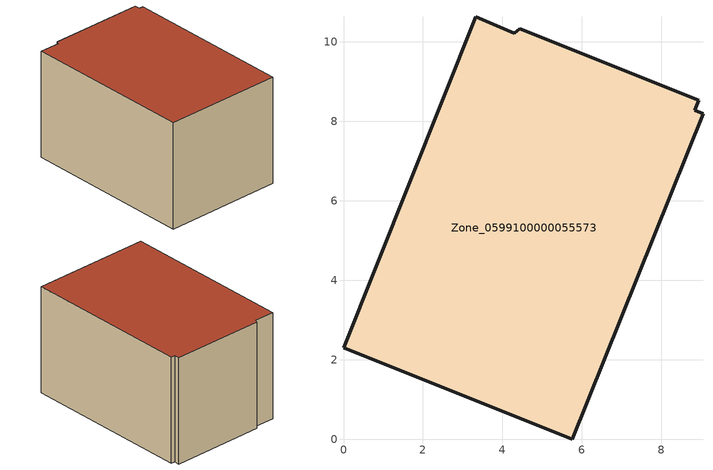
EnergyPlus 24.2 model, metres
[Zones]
Zone_0599100000055573
 floor ground (C_G): 9.05,8.2 5.76,0 0,2.31 3.33,10.64 4.3,10.22 4.43,10.34 8.95,8.53 8.85,8.28 z0
 wall outside (C_F): 5.76,0 9.05,8.2 8.85,8.28 8.95,8.53 4.43,10.34 4.3,10.22 3.33,10.64 0,2.31 5.76,0 z0:5.61
 roof outside (C_R): 8.95,8.53 4.43,10.34 4.3,10.22 3.33,10.64 0,2.31 5.76,0 9.05,8.2 8.85,8.28 z5.61
[BUILDING]
Pand.0599100000055573: North Axis=0; Terrain=City; Loads Convergence Tolerance Value=0.04; Temperature Convergence Tolerance Value=0.4; Solar Distribution=FullExterior; Maximum Number of Warmup Days=25; Minimum Number of Warmup Days=1
[Site:Location]
Rotterdam.The.Hague.AP_ZH_NLD Design_Conditions: Latitude=51.96; Longitude=4.45; Time Zone=1; Elevation=-4.5
[SITE:GROUNDTEMPERATURE:BUILDINGSURFACE]
18, 18, 18, 18, 18, 18, 18, 18, 18, 18, 18, 18
[MATERIAL] Thermal Absorptance=0.9; Solar Absorptance=0.7; Visible Absorptance=0.7
Name | Roughness | Thickness | Conductivity | Density | Specific Heat
G.TC.1975-1991 | MediumSmooth | 0.15 | 0.288461 | 540 | 1210
F.TC.1975-1991 | Rough | 0.3 | 0.230769 | 1920 | 840
R.TC.1975-1991 | MediumRough | 0.2 | 0.153846 | 1500 | 1000
[CONSTRUCTION]
C_G: G.TC.1975-1991
C_F: F.TC.1975-1991
C_R: R.TC.1975-1991
[ZONE]
Zone_0599100000055573: Type=1; Multiplier=1; Ceiling Height=Autocalculate; Volume=Autocalculate; Floor Area=autocalculate; Part of Total Floor Area=Yes
[ZONEINFILTRATION:DESIGNFLOWRATE]
Infil_Zone_0599100000055573: Zone or ZoneList or Space or SpaceList=Zone_0599100000055573; Schedule=AlwaysOn; Design Flow Rate Calculation Method=Flow/Area; Flow Rate per Floor Area=0.003; Constant Term Coefficient=1; Temperature Term Coefficient=0; Velocity Term Coefficient=0; Velocity Squared Term Coefficient=0
[HVACTEMPLATE:ZONE:IDEALLOADSAIRSYSTEM]
Zone_0599100000055573: Maximum Heating Supply Air Temperature=50; Minimum Cooling Supply Air Temperature=13; Maximum Heating Supply Air Humidity Ratio=0.0156; Minimum Cooling Supply Air Humidity Ratio=0.0077; Heating Limit=NoLimit; Cooling Limit=NoLimit; Dehumidification Control Type=ConstantSensibleHeatRatio; Cooling Sensible Heat Ratio=0.7; Dehumidification Setpoint=60; Humidification Control Type=None; Humidification Setpoint=30; Outdoor Air Method=None; Outdoor Air Flow Rate per Person=0.00944; Outdoor Air Flow Rate per Zone Floor Area=0; Outdoor Air Flow Rate per Zone=0; Demand Controlled Ventilation Type=None; Outdoor Air Economizer Type=NoEconomizer; Heat Recovery Type=None; Sensible Heat Recovery Effectiveness=0.7; Latent Heat Recovery Effectiveness=0.65
[ZONECONTROL:THERMOSTAT]
ThermostatControl_Zone_0599100000055573: Zone or ZoneList=Zone_0599100000055573; Control Type Schedule=DualSetpointControlType; Control 1=Thermostat_Zone_0599100000055573; Temperature Difference Between Cutout And Setpoint=0
[THERMOSTATSETPOINT:DUALSETPOINT]
Thermostat_Zone_0599100000055573: Heating Setpoint Temperature Schedule=HeatingSetpoint_Zone_0599100000055573; Cooling Setpoint Temperature Schedule=CoolingSetpoint_Zone_0599100000055573
[SCHEDULE:COMPACT]
HeatingSetpoint_Zone_0599100000055573: Through: 12/31, For: AllDays, Until: 24:00, 21
CoolingSetpoint_Zone_0599100000055573: Through: 12/31, For: AllDays, Until: 24:00, 24
DualSetpointControlType: Through: 12/31, For: AllDays, Until: 24:00, 4
AlwaysOn: Through: 12/31, For: AllDays, Until: 24:00, 1
